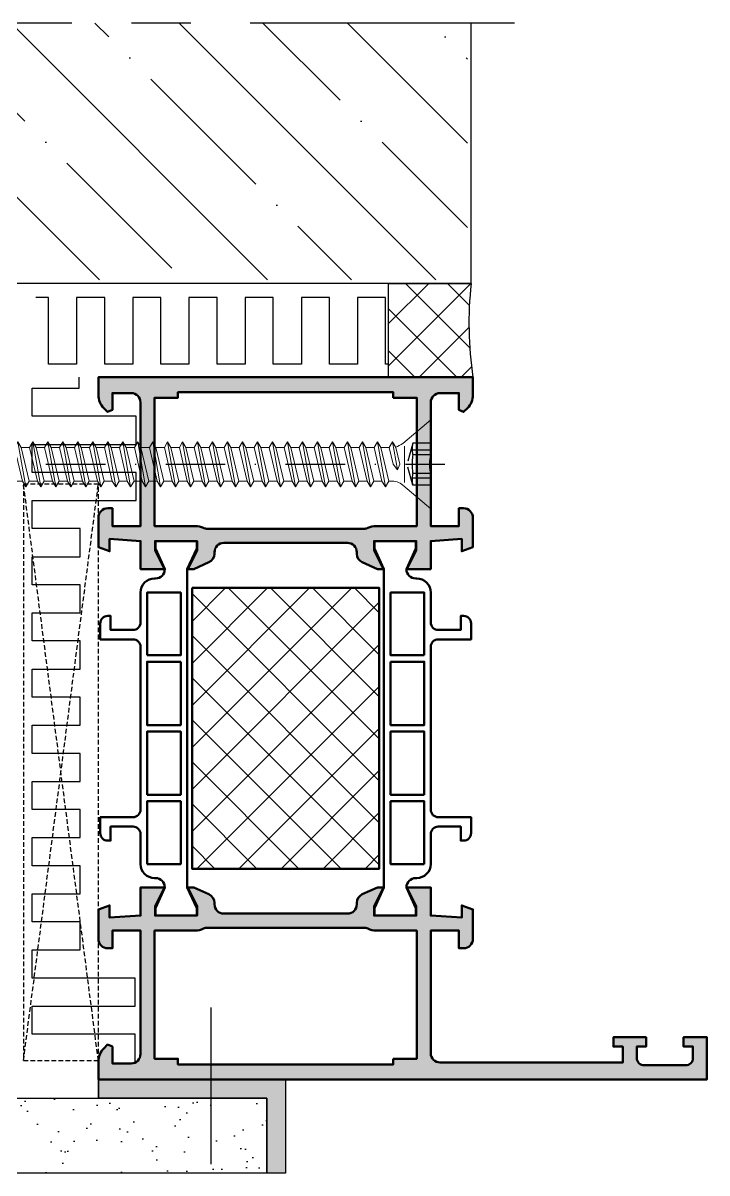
# Model space of a CAD drawing. Header units: millimetres. Extents: x -1598 to 10110, y -2803 to 662.
# Drawn here: x 2142.5 to 2215.5, y -754.1 to -631.3 of the extents above; entities that cross this region are included whole.
import ezdxf

# ---------------------------------------------------------------- set-up
doc = ezdxf.new("R2010")
doc.units = ezdxf.units.MM
doc.header["$PDMODE"] = 3
doc.header["$PDSIZE"] = -2
for name, pattern in [('ACDINTGL', [3, 2, -1]), ('CENTER', [50.800000000000004, 31.75, -6.35, 6.35, -6.35]), ('DASHDOT2', [12.7, 6.35, -3.175, 0, -3.175]), ('VERDECKT', [0.75, 0.5, -0.25])]:
    doc.linetypes.add(name, pattern=pattern)
for name, color, linetype, lineweight in [('AM_S', 80, 'Continuous', 50), ('AM_SP', 3, 'Continuous', 50), ('Cont3', 70, 'Continuous', 18), ('Docu-AM_8', 1, 'Continuous', 25)]:
    doc.layers.add(name, color=color, linetype=linetype, lineweight=lineweight)
for name, color, linetype in [('Cent4', 10, 'DASHDOT2'), ('CENT_12', 40, 'CENTER'), ('CENT_18', 3, 'CENTER'), ('CHide4', 10, 'ACDINTGL'), ('CONST18', 3, 'Continuous'), ('CONST25', 3, 'Continuous'), ('CONST35', 3, 'Continuous'), ('HIDE_18', 3, 'VERDECKT')]:
    doc.layers.add(name, color=color, linetype=linetype)

# ---------------------------------------------------------------- blocks, each defined once
blk = doc.blocks.new('B-4090112_docu_wos')
at = {"layer": 'Docu-AM_8'}
h = blk.add_hatch(dxfattribs=at)
h.set_pattern_fill('ANSI37', color=256, style=0)
h.set_pattern_definition([(45, (0, 0), (-2.245064030267288, 2.245064030267288), []), (135, (0, 0), (-2.245064030267288, -2.245064030267288), [])])
h.paths.add_polyline_path([(30, 0), (30, 19.99999999999999), (1.291895883200182e-15, 20), (0, 0)])
at = {"layer": 'AM_S'}
blk.add_lwpolyline([(30, 0), (0, 0), (1.291895883200182e-15, 20), (30, 19.99999999999999), (30, 0)], close=True, dxfattribs=at)
blk = doc.blocks.new('B-1311073_docu_wos')
at = {"layer": 'Docu-AM_8'}
h = blk.add_hatch(color=256, dxfattribs=at)
edge = h.paths.add_edge_path()
edge.add_line((20.49999999999999, 29.79999999999998), (20.49999999999998, 30.49999999999998))
edge.add_line((20.49999999999998, 30.49999999999998), (18.29999999999999, 29.49999999999997))
edge.add_line((18.29999999999999, 29.49999999999997), (17.49999999999998, 29.49999999999997))
edge.add_line((17.49999999999998, 29.49999999999997), (17.49999999999999, 33.89999999999998))
edge.add_line((17.49999999999999, 33.89999999999998), (18.29999999999999, 33.89999999999998))
edge.add_line((18.29999999999999, 33.89999999999998), (20.49999999999999, 32.89999999999998))
edge.add_line((20.49999999999999, 32.89999999999998), (20.49999999999999, 35.49999899999997))
edge.add_line((20.49999999999999, 35.49999899999997), (17.49999999999999, 35.49999999999983))
edge.add_line((17.49999999999999, 35.49999999999983), (17.27926256615403, 38.80000000000002))
edge.add_line((17.27926256615403, 38.80000000000002), (18.5856296013484, 38.80000000000001))
edge.add_line((18.5856296013484, 38.80000000000001), (18.14886532022895, 40.00000000000001))
edge.add_line((18.14886532022895, 40.00000000000001), (15, 40))
edge.add_arc((15, 39), 0.9999999999999999, 90, 180)
edge.add_line((14, 39), (14, 38.5))
edge.add_line((14, 38.5), (15.9, 38.5))
edge.add_line((15.9, 38.5), (15.9, 35.5))
edge.add_line((15.9, 35.5), (2.799999999999999, 35.5))
edge.add_arc((2.799999999999999, 36.5), 0.9999999999999999, 180, 270, ccw=False)
edge.add_line((1.799999999999999, 36.5), (1.799999999999999, 55.99999999999999))
edge.add_line((1.799999999999999, 55.99999999999999), (3.500000000000009, 55.99999999999999))
edge.add_line((3.500000000000009, 55.99999999999999), (3.500000000000002, 54.99999999999999))
edge.add_line((3.500000000000002, 54.99999999999999), (4.500000000000002, 54.99999999999999))
edge.add_line((4.500000000000002, 54.99999999999999), (4.500000000000002, 58.49999999999999))
edge.add_line((4.500000000000002, 58.49999999999999), (3.499999999999995, 58.49999999999999))
edge.add_line((3.499999999999995, 58.49999999999999), (3.500000000000002, 57.5))
edge.add_line((3.500000000000002, 57.5), (2.300000000000006, 57.49999999999999))
edge.add_arc((2.300000000000006, 58.3), 0.8000000000000043, 180, 270, ccw=False)
edge.add_line((1.500000000000002, 58.3), (1.500000000000002, 62.7))
edge.add_arc((2.299999999999992, 62.7), 0.79999999999999, 89.9999999999996, 180, ccw=False)
edge.add_line((2.299999999999998, 63.49999999999999), (3.500000000000002, 63.49999999999999))
edge.add_line((3.500000000000002, 63.49999999999999), (3.499999999999995, 62.49999999999999))
edge.add_line((3.499999999999995, 62.49999999999999), (4.500000000000002, 62.49999999999999))
edge.add_line((4.500000000000002, 62.49999999999999), (4.500000000000002, 65))
edge.add_line((4.500000000000002, 65), (1.77635683940025e-15, 65))
edge.add_line((1.868205349336302e-15, 65), (-4.97682981828674e-15, 0))
edge.add_line((-4.97682981828674e-15, 1.224646799147353e-16), (1.895836943965686, -2.220446049250313e-16))
edge.add_arc((1.895836943965686, 1.999999999999984), 1.999999999999984, 270, 314.999999999996)
edge.add_line((3.31005050633867, 0.5857864376268004), (3.712132034355945, 0.9878679656440175))
edge.add_line((3.712132034355945, 0.9878679656440175), (3.499999999999994, 1.5))
edge.add_line((3.499999999999994, 1.5), (1.699999999999983, 1.5))
edge.add_line((1.699999999999983, 1.5), (1.699999999999984, 3.5))
edge.add_arc((2.699999999999984, 3.5), 1, 90, 180, ccw=False)
edge.add_line((2.699999999999984, 4.5), (15.90000000000001, 4.5))
edge.add_line((15.90000000000001, 4.5), (15.89999999999997, 1.5))
edge.add_line((15.89999999999997, 1.5), (13.99999999999999, 1.5))
edge.add_line((13.99999999999999, 1.5), (13.99999999999999, 1))
edge.add_arc((14.99999999999999, 0.9999999999999999), 1, 180, 270)
edge.add_line((14.99999999999999, 0), (18.14886532022897, -7.129713486264677e-15))
edge.add_line((18.14886532022897, -7.129713486264677e-15), (18.58562960134843, 1.199999999999989))
edge.add_line((18.58562960134843, 1.199999999999989), (17.27926256615406, 1.199999999999982))
edge.add_line((17.27926256615406, 1.199999999999982), (17.50000000000001, 4.500000000000171))
edge.add_line((17.50000000000001, 4.500000000000171), (20.50000000000001, 4.500001000000026))
edge.add_line((20.50000000000001, 4.500001000000026), (20.50000000000001, 7.100000000000023))
edge.add_line((20.50000000000001, 7.100000000000023), (18.30000000000001, 6.100000000000023))
edge.add_line((18.30000000000001, 6.100000000000023), (17.50000000000001, 6.100000000000023))
edge.add_line((17.50000000000001, 6.100000000000023), (17.5, 10.50000000000003))
edge.add_line((17.5, 10.50000000000003), (18.30000000000001, 10.50000000000003))
edge.add_line((18.30000000000001, 10.50000000000003), (20.5, 9.500000000000021))
edge.add_line((20.5, 9.500000000000021), (20.50000000000001, 10.19999999999998))
edge.add_line((20.50000000000001, 10.19999999999998), (19.76645320713583, 11.81380294430118))
edge.add_arc((18.85608672967322, 11.4), 1.000000000000001, 24.44395478041648, 90)
edge.add_line((18.85608672967322, 12.4), (18.7, 12.4))
edge.add_arc((18.7, 13.4), 0.9999999999999999, 180, 270, ccw=False)
edge.add_line((17.7, 13.4), (17.7, 26.6))
edge.add_arc((18.7, 26.6), 1, 90, 180, ccw=False)
edge.add_line((18.7, 27.6), (18.85608672967322, 27.6))
edge.add_arc((18.85608672967322, 28.6), 0.9999999999999984, 270.0000000000002, 335.5560452195836)
edge.add_line((19.76645320713583, 28.18619705569882), (20.49999999999999, 29.79999999999998))
edge = h.paths.add_edge_path(flags=16)
edge.add_line((2.2, 31.5), (1.6, 31.5))
edge.add_line((1.6, 31.5), (1.6, 8.5))
edge.add_line((1.6, 8.5), (2.199999999999999, 8.5))
edge.add_line((2.199999999999999, 8.5), (2.199999999999999, 6))
edge.add_line((2.199999999999999, 6), (15.9, 5.999999999999998))
edge.add_line((15.9, 5.999999999999998), (15.89999999999999, 10.34999999999999))
edge.add_arc((17.95, 10.34999999999999), 2.050000000000011, 154.3743954472936, 180.0000000000001, ccw=False)
edge.add_arc((15.2, 11.6690905958273), 1, 334.3743954472938, 360)
edge.add_line((16.2, 11.6690905958273), (16.2, 28.33090940417272))
edge.add_arc((15.19999999999999, 28.33090940417271), 1.000000000000007, 2.035554996136636e-13, 25.62560455270624)
edge.add_arc((17.95, 29.65000000000002), 2.050000000000004, 179.9999999999999, 205.6256045527061, ccw=False)
edge.add_line((15.89999999999999, 29.65000000000002), (15.9, 34))
edge.add_line((15.9, 34), (2.199999999999999, 34))
edge.add_line((2.199999999999999, 34), (2.2, 31.5))
h = blk.add_hatch(color=256, dxfattribs=at)
edge = h.paths.add_edge_path()
edge.add_line((54.49999999999998, 10.2), (55.23354679286415, 11.81380294430117))
edge.add_arc((56.14391327032675, 11.39999999999999), 1.000000000000002, 450.00000000000125, 515.5560452195837, ccw=False)
edge.add_line((56.14391327032673, 12.39999999999999), (56.29999999999998, 12.4))
edge.add_arc((56.29999999999995, 13.4), 1.000000000000001, 270.0000000000013, 360)
edge.add_line((57.29999999999995, 13.4), (57.29999999999996, 26.6))
edge.add_arc((56.29999999999996, 26.6), 0.9999999999999996, 360, 450)
edge.add_line((56.29999999999996, 27.6), (56.14391327032676, 27.6))
edge.add_arc((56.14391327032676, 28.6), 0.9999999999999997, 204.4439547804164, 270.00000000000006, ccw=False)
edge.add_line((55.23354679286415, 28.18619705569882), (54.49999999999999, 29.79999999999998))
edge.add_line((54.49999999999999, 29.79999999999998), (54.49999999999999, 30.49999999999998))
edge.add_line((54.49999999999999, 30.49999999999998), (56.69999999999998, 29.49999999999997))
edge.add_line((56.69999999999998, 29.49999999999997), (57.49999999999999, 29.49999999999997))
edge.add_line((57.49999999999999, 29.49999999999997), (57.49999999999999, 33.89999999999998))
edge.add_line((57.49999999999999, 33.89999999999998), (56.69999999999998, 33.89999999999998))
edge.add_line((56.69999999999998, 33.89999999999998), (54.49999999999999, 32.89999999999998))
edge.add_line((54.49999999999999, 32.89999999999998), (54.49999999999999, 35.49999899999997))
edge.add_line((54.49999999999999, 35.49999899999997), (57.49999999999999, 35.49999999999983))
edge.add_line((57.49999999999999, 35.49999999999983), (57.72073743384594, 38.80000000000003))
edge.add_line((57.72073743384594, 38.80000000000003), (56.41437039865157, 38.80000000000001))
edge.add_line((56.41437039865157, 38.80000000000001), (56.85113467977102, 40.00000000000001))
edge.add_line((56.85113467977102, 40.00000000000001), (59.99999999999996, 40))
edge.add_arc((59.99999999999996, 39), 1, 360, 450, ccw=False)
edge.add_line((60.99999999999996, 39), (60.99999999999996, 38.5))
edge.add_line((60.99999999999996, 38.5), (59.09999999999998, 38.5))
edge.add_line((59.09999999999998, 38.5), (59.09999999999994, 35.5))
edge.add_line((59.09999999999994, 35.5), (72.29999999999997, 35.5))
edge.add_arc((72.29999999999997, 36.5), 0.9999999999999999, 270, 360)
edge.add_line((73.29999999999997, 36.5), (73.29999999999997, 38.5))
edge.add_line((73.29999999999997, 38.5), (71.49999999999996, 38.5))
edge.add_line((71.49999999999996, 38.5), (71.28786796564401, 39.01213203435598))
edge.add_line((71.28786796564401, 39.01213203435598), (71.68994949366129, 39.4142135623732))
edge.add_arc((73.10416305603427, 38.00000000000001), 1.999999999999983, 450, 494.999999999996, ccw=False)
edge.add_line((73.10416305603427, 40), (74.99999999999996, 40))
edge.add_line((74.99999999999996, 40), (74.99999999999996, 0))
edge.add_line((74.99999999999996, -2.664535259100376e-15), (73.10416305603427, -2.664535259100376e-15))
edge.add_arc((73.10416305603427, 1.99999999999998), 1.999999999999982, 225.000000000004, 269.99999999999994, ccw=False)
edge.add_line((71.68994949366127, 0.5857864376267985), (71.287867965644, 0.987867965644015))
edge.add_line((71.28786796564401, 0.987867965644015), (71.49999999999996, 1.499999999999997))
edge.add_line((71.49999999999996, 1.499999999999997), (73.29999999999997, 1.499999999999997))
edge.add_line((73.29999999999997, 1.499999999999997), (73.29999999999997, 3.499999999999997))
edge.add_arc((72.29999999999997, 3.499999999999997), 1, 360, 450)
edge.add_line((72.29999999999997, 4.499999999999997), (59.09999999999994, 4.500000000000001))
edge.add_line((59.09999999999994, 4.500000000000001), (59.09999999999998, 1.499999999999997))
edge.add_line((59.09999999999998, 1.499999999999997), (60.99999999999995, 1.499999999999997))
edge.add_line((60.99999999999996, 1.499999999999997), (60.99999999999996, 0.9999999999999973))
edge.add_arc((59.99999999999996, 0.9999999999999973), 1, 270, 360, ccw=False)
edge.add_line((59.99999999999996, -2.664535259100376e-15), (56.85113467977102, -9.769962616701378e-15))
edge.add_line((56.85113467977102, -9.769962616701378e-15), (56.41437039865157, 1.19999999999999))
edge.add_line((56.41437039865157, 1.19999999999999), (57.72073743384594, 1.199999999999975))
edge.add_line((57.72073743384594, 1.199999999999975), (57.49999999999999, 4.500000000000171))
edge.add_line((57.49999999999999, 4.500000000000171), (54.49999999999999, 4.500001000000027))
edge.add_line((54.49999999999999, 4.500001000000027), (54.49999999999999, 7.100000000000024))
edge.add_line((54.49999999999999, 7.100000000000024), (56.69999999999998, 6.100000000000024))
edge.add_line((56.69999999999998, 6.100000000000024), (57.49999999999999, 6.100000000000024))
edge.add_line((57.49999999999999, 6.100000000000024), (57.49999999999999, 10.50000000000003))
edge.add_line((57.49999999999999, 10.50000000000003), (56.69999999999998, 10.50000000000003))
edge.add_line((56.69999999999998, 10.50000000000003), (54.49999999999999, 9.500000000000014))
edge.add_line((54.49999999999999, 9.500000000000014), (54.49999999999998, 10.2))
edge = h.paths.add_edge_path(flags=0)
edge.add_line((72.79999999999995, 31.5), (73.39999999999996, 31.5))
edge.add_line((73.39999999999996, 31.5), (73.39999999999996, 8.5))
edge.add_line((73.39999999999996, 8.5), (72.79999999999995, 8.5))
edge.add_line((72.79999999999995, 8.5), (72.79999999999995, 6))
edge.add_line((72.79999999999995, 6.000000000000001), (59.09999999999995, 6.000000000000001))
edge.add_line((59.09999999999995, 6.000000000000001), (59.09999999999995, 10.35))
edge.add_arc((57.04999999999995, 10.35), 2.050000000000007, 359.9999999999999, 385.625604552706)
edge.add_arc((59.79999999999995, 11.6690905958273), 0.9999999999999996, 180, 205.6256045527062, ccw=False)
edge.add_line((58.79999999999995, 11.6690905958273), (58.79999999999995, 28.33090940417271))
edge.add_arc((59.79999999999997, 28.3309094041727), 1.000000000000012, 514.3743954472939, 539.9999999999998, ccw=False)
edge.add_arc((57.04999999999995, 29.65), 2.050000000000002, 334.3743954472941, 360.0000000000001)
edge.add_line((59.09999999999996, 29.65000000000001), (59.09999999999995, 34))
edge.add_line((59.09999999999995, 34), (72.79999999999995, 34))
edge.add_line((72.79999999999995, 34), (72.79999999999995, 31.5))
at = {"layer": 'AM_S'}
for points in [[(20.49999999999999, 29.79999999999998), (20.49999999999998, 30.49999999999998), (18.29999999999999, 29.49999999999997), (17.49999999999998, 29.49999999999997), (17.49999999999999, 33.89999999999998), (18.29999999999999, 33.89999999999998), (20.49999999999999, 32.89999999999998), (20.49999999999999, 35.49999899999997), (17.49999999999999, 35.49999999999983), (17.27926256615403, 38.80000000000002), (18.5856296013484, 38.80000000000001), (18.14886532022895, 40.00000000000001), (15, 40, 0.4142135623730951), (14, 39), (14, 38.5), (15.9, 38.5), (15.9, 35.5), (2.799999999999999, 35.5, -0.4142135623730951), (1.799999999999999, 36.5), (1.799999999999999, 55.99999999999999), (3.500000000000009, 55.99999999999999), (3.500000000000002, 54.99999999999999), (4.500000000000002, 54.99999999999999), (4.500000000000002, 58.49999999999999), (3.499999999999995, 58.49999999999999), (3.500000000000002, 57.5), (2.300000000000006, 57.49999999999999, -0.4142135623730951), (1.500000000000002, 58.3), (1.500000000000002, 62.7, -0.414213562373097), (2.299999999999998, 63.49999999999999), (3.500000000000002, 63.49999999999999), (3.499999999999995, 62.49999999999999), (4.500000000000002, 62.49999999999999), (4.500000000000002, 65), (1.868205349336302e-15, 65), (-4.97682981828674e-15, 1.224646799147353e-16), (1.895836943965686, -2.220446049250313e-16, 0.1989123673796397), (3.31005050633867, 0.5857864376268004), (3.712132034355945, 0.9878679656440175), (3.499999999999994, 1.5), (1.699999999999983, 1.5), (1.699999999999984, 3.5, -0.414213562373095), (2.699999999999984, 4.5), (15.90000000000001, 4.5), (15.89999999999997, 1.5), (13.99999999999999, 1.5), (13.99999999999999, 1, 0.4142135623730951), (14.99999999999999, 0), (18.14886532022897, -7.129713486264677e-15), (18.58562960134843, 1.199999999999989), (17.27926256615406, 1.199999999999982), (17.50000000000001, 4.500000000000171), (20.50000000000001, 4.500001000000026), (20.50000000000001, 7.100000000000023), (18.30000000000001, 6.100000000000023), (17.50000000000001, 6.100000000000023), (17.5, 10.50000000000003), (18.30000000000001, 10.50000000000003), (20.5, 9.500000000000021), (20.50000000000001, 10.19999999999998), (19.76645320713583, 11.81380294430118, 0.2941076150573533), (18.85608672967322, 12.4), (18.7, 12.4, -0.4142135623730951), (17.7, 13.4), (17.7, 26.6, -0.4142135623730951), (18.7, 27.6), (18.85608672967322, 27.6, 0.2941076150573534), (19.76645320713583, 28.18619705569882), (20.49999999999999, 29.79999999999998)], [(54.49999999999998, 10.2), (55.23354679286415, 11.81380294430117, -0.2941076150573475), (56.14391327032673, 12.39999999999999), (56.29999999999998, 12.4, 0.4142135623730883), (57.29999999999995, 13.4), (57.29999999999996, 26.6, 0.4142135623730953), (56.29999999999996, 27.6), (56.14391327032676, 27.6, -0.2941076150573539), (55.23354679286415, 28.18619705569882), (54.49999999999999, 29.79999999999998), (54.49999999999999, 30.49999999999998), (56.69999999999998, 29.49999999999997), (57.49999999999999, 29.49999999999997), (57.49999999999999, 33.89999999999998), (56.69999999999998, 33.89999999999998), (54.49999999999999, 32.89999999999998), (54.49999999999999, 35.49999899999997), (57.49999999999999, 35.49999999999983), (57.72073743384594, 38.80000000000003), (56.41437039865157, 38.80000000000001), (56.85113467977102, 40.00000000000001), (59.99999999999996, 40, -0.4142135623730949), (60.99999999999996, 39), (60.99999999999996, 38.5), (59.09999999999998, 38.5), (59.09999999999994, 35.5), (72.29999999999997, 35.5, 0.4142135623730951), (73.29999999999997, 36.5), (73.29999999999997, 38.5), (71.49999999999996, 38.5), (71.28786796564401, 39.01213203435598), (71.68994949366129, 39.4142135623732, -0.1989123673796397), (73.10416305603427, 40), (74.99999999999996, 40), (74.99999999999996, -2.664535259100376e-15), (73.10416305603427, -2.664535259100376e-15, -0.1989123673796396), (71.68994949366127, 0.5857864376267985), (71.28786796564401, 0.987867965644015), (71.49999999999996, 1.499999999999997), (73.29999999999997, 1.499999999999997), (73.29999999999997, 3.499999999999997, 0.4142135623730951), (72.29999999999997, 4.499999999999997), (59.09999999999994, 4.500000000000001), (59.09999999999998, 1.499999999999997), (60.99999999999996, 1.499999999999997), (60.99999999999996, 0.9999999999999973, -0.4142135623730951), (59.99999999999996, -2.664535259100376e-15), (56.85113467977102, -9.769962616701378e-15), (56.41437039865157, 1.19999999999999), (57.72073743384594, 1.199999999999975), (57.49999999999999, 4.500000000000171), (54.49999999999999, 4.500001000000027), (54.49999999999999, 7.100000000000024), (56.69999999999998, 6.100000000000024), (57.49999999999999, 6.100000000000024), (57.49999999999999, 10.50000000000003), (56.69999999999998, 10.50000000000003), (54.49999999999999, 9.500000000000014), (54.49999999999998, 10.2)], [(2.2, 31.5), (1.6, 31.5), (1.6, 8.5), (2.199999999999999, 8.5), (2.199999999999999, 6), (15.9, 5.999999999999998), (15.89999999999999, 10.34999999999999, -0.112281100065257), (16.1016393442623, 11.23660187588393, 0.1122811000652558), (16.2, 11.6690905958273), (16.2, 28.33090940417272, 0.112281100065255), (16.10163934426229, 28.7633981241161, -0.1122811000652554), (15.89999999999999, 29.65000000000002), (15.9, 34), (2.199999999999999, 34), (2.2, 31.5)], [(72.79999999999995, 31.5), (73.39999999999996, 31.5), (73.39999999999996, 8.5), (72.79999999999995, 8.5), (72.79999999999995, 6.000000000000001), (59.09999999999995, 6.000000000000001), (59.09999999999996, 10.35, 0.1122811000652553), (58.89836065573766, 11.23660187588392, -0.1122811000652559), (58.79999999999995, 11.6690905958273), (58.79999999999995, 28.33090940417271, -0.1122811000652545), (58.89836065573766, 28.76339812411609, 0.1122811000652546), (59.09999999999996, 29.65000000000001), (59.09999999999995, 34), (72.79999999999995, 34), (72.79999999999995, 31.5)]]:
    blk.add_lwpolyline(points, format="xyb", close=True, dxfattribs=at)
at = {"layer": 'AM_SP'}
for points in [[(54.5, 32.89999999999998), (54.5, 32.9497840575384), (56.5, 33.94999999999998), (57.49999999999999, 33.94999999999999), (57.49999999999999, 29.44999999999999), (56.50000000000001, 29.44999999999998), (54.5, 30.45021594246158), (54.5, 30.49999999999999), (20.49999999999998, 30.49999999999999), (20.49999999999998, 30.45021594246158), (18.49999999999996, 29.44999999999998), (17.49999999999999, 29.44999999999999), (17.49999999999999, 33.94999999999999), (18.49999999999998, 33.94999999999998), (20.49999999999998, 32.9497840575384), (20.49999999999998, 32.89999999999999, 0.4142135623730951), (21.49999999999998, 33.89999999999999), (21.49999999999998, 33.99999999999999, -0.4142135623730951), (22.99999999999998, 35.49999999999999), (26.19999999999997, 35.49999999999999, 0.4142135623730955), (26.99999999999997, 36.29999999999999), (26.99999999999997, 38.69999999999998), (25.49999999999997, 38.69999999999998), (25.49999999999997, 38.99999999999999, -0.4142135623730959), (26.29999999999997, 39.79999999999998), (27.99999999999997, 39.79999999999998), (27.99999999999997, 36.29999999999999, 0.4142135623730954), (28.79999999999997, 35.49999999999999), (46.19999999999996, 35.49999999999999, 0.4142135623730954), (46.99999999999996, 36.29999999999999), (46.99999999999997, 39.79999999999998), (48.69999999999996, 39.79999999999998, -0.4142135623730963), (49.49999999999996, 38.99999999999999), (49.49999999999998, 38.69999999999998), (47.99999999999996, 38.69999999999998), (47.99999999999997, 36.29999999999998, 0.414213562373095), (48.79999999999997, 35.49999999999999), (51.99999999999996, 35.49999999999999, -0.4142135623730951), (53.49999999999996, 33.99999999999999), (53.49999999999996, 33.89999999999999, 0.4142135623730951), (54.5, 32.89999999999998)], [(54.50000000000003, 7.100000000000014), (54.50000000000003, 7.050215942461598), (56.50000000000003, 6.050000000000018), (57.50000000000001, 6.050000000000014), (57.50000000000001, 10.55000000000001), (56.50000000000004, 10.55000000000002), (54.50000000000003, 9.549784057538425), (54.50000000000003, 9.500000000000014), (20.5, 9.500000000000014), (20.5, 9.549784057538425), (18.49999999999998, 10.55000000000002), (17.50000000000001, 10.55000000000001), (17.50000000000001, 6.050000000000014), (18.5, 6.050000000000018), (20.5, 7.050215942461598), (20.5, 7.100000000000009, -0.4142135623730951), (21.5, 6.100000000000009), (21.5, 6.000000000000014, 0.4142135623730951), (23, 4.500000000000014), (26.19999999999999, 4.500000000000014, -0.4142135623730955), (26.99999999999999, 3.700000000000013), (26.99999999999999, 1.300000000000018), (25.49999999999999, 1.300000000000016), (25.49999999999999, 1.000000000000014, 0.4142135623730959), (26.29999999999999, 0.2000000000000135), (27.99999999999999, 0.2000000000000171), (27.99999999999999, 3.700000000000013, -0.4142135623730954), (28.79999999999999, 4.500000000000012), (46.19999999999999, 4.500000000000012, -0.4142135623730954), (46.99999999999999, 3.700000000000013), (46.99999999999999, 0.2000000000000171), (48.69999999999998, 0.2000000000000135, 0.4142135623730963), (49.49999999999999, 1.000000000000014), (49.5, 1.300000000000017), (47.99999999999999, 1.300000000000018), (47.99999999999999, 3.700000000000014, -0.414213562373095), (48.8, 4.500000000000012), (51.99999999999999, 4.500000000000014, 0.4142135623730951), (53.49999999999999, 6.000000000000014), (53.49999999999999, 6.100000000000009, -0.4142135623730951), (54.50000000000003, 7.100000000000014)]]:
    blk.add_lwpolyline(points, format="xyb", close=True, dxfattribs=at)
for points in [[(22.99999999999996, 34.79999999999998), (29.69999999999996, 34.79999999999998), (29.69999999999997, 31.19999999999998), (22.99999999999996, 31.19999999999999), (22.99999999999996, 34.79999999999998)], [(30.39999999999997, 34.79999999999998), (37.14999999999996, 34.79999999999998), (37.14999999999997, 31.19999999999998), (30.39999999999996, 31.19999999999999), (30.39999999999997, 34.79999999999998)], [(44.59999999999997, 31.19999999999998), (37.84999999999997, 31.19999999999999), (37.84999999999997, 34.79999999999999), (44.59999999999997, 34.79999999999998), (44.59999999999997, 31.19999999999998)], [(45.29999999999997, 34.79999999999998), (51.99999999999997, 34.79999999999998), (51.99999999999997, 31.19999999999998), (45.29999999999997, 31.19999999999999), (45.29999999999997, 34.79999999999998)], [(22.99999999999999, 5.200000000000014), (29.69999999999999, 5.200000000000014), (29.69999999999999, 8.800000000000017), (22.99999999999999, 8.800000000000017), (22.99999999999999, 5.200000000000014)], [(30.39999999999999, 5.200000000000014), (37.14999999999999, 5.200000000000014), (37.14999999999999, 8.800000000000017), (30.39999999999998, 8.800000000000017), (30.39999999999999, 5.200000000000014)], [(44.59999999999999, 8.800000000000017), (37.84999999999999, 8.800000000000017), (37.84999999999999, 5.200000000000014), (44.59999999999999, 5.200000000000014), (44.59999999999999, 8.800000000000017)], [(45.29999999999998, 5.200000000000014), (51.99999999999999, 5.200000000000014), (51.99999999999999, 8.800000000000017), (45.3, 8.800000000000017), (45.29999999999998, 5.200000000000014)]]:
    blk.add_lwpolyline(points, close=True, dxfattribs=at)
blk = doc.blocks.new('ws4070165')
at = {"layer": 'Cent4'}
blk.add_line((0, -79.5), (0, 1.5), dxfattribs=at)
at = {"layer": 'CHide4'}
for points in [[(-2.249999999999857, -1.332267629550188e-14), (-2.249999999999886, -1.930217387990253)], [(-1.499999999999943, -0.05601941987039449), (-1.499999999999886, -1.986236807862794)], [(-0.9999999999999996, -1.332267629550188e-14), (-0.9999999999999996, -1.930217387990253)], [(1.000000000000057, -1.332267629550188e-14), (1.000000000000114, -1.930217387990253)], [(1.5, -0.05601941987042292), (1.5, -1.986236807859014)], [(2.25, -1.332267629550188e-14), (2.25, -1.930217387990253)], [(-2.249999999999886, -1.930217387990253), (1.141309269314661e-13, -2.533103070960279)], [(2.250000000000114, -1.930217387990253), (1.141309269314661e-13, -2.533103070960279)]]:
    blk.add_lwpolyline(points, dxfattribs=at)
for centre, radius, start, end in [((-1.624999999999886, 3.319043873157299), 3.377377271188834, 259.3356704769311, 280.664329523068), ((4.440892098500626e-16, 3.357625992317012), 3.50337727118889, 253.4149171095056, 286.5850828904944), ((1.625000000000029, 3.319043873157271), 3.377377271188834, 259.335670476932, 280.6643295230689), ((-1.624999999999886, 1.388826485167031), 3.377377271188834, 259.3356704769311, 280.664329523068), ((1.141309269314661e-13, 6.165633644761543), 8.157377271188835, 262.9584886271688, 277.0415113728308), ((1.625000000000114, 1.388826485167031), 3.377377271188834, 259.335670476932, 280.6643295230689)]:
    blk.add_arc(centre, radius, start, end, dxfattribs=at)
at = {"layer": 'Cont3'}
for p, q in [((1.789999999999992, -72.40982438968966), (1.789999999999992, -73.2939100558945)), ((-1.79000000000002, -73.25218366420545), (-1.79000000000002, -73.67855772335213)), ((-1.613103839807664, -74.10562283242027), (-1.79000000000002, -73.67855772335213)), ((-0.9754483904147451, -75.64505926646574), (-1.347040288628625, -74.74795706612989)), ((1.180452268242769, -75.1501361242742), (1.637967332569994, -74.04559705098545))]:
    blk.add_line(p, q, dxfattribs=at)
blk.add_lwpolyline([(1.791506459504063, -4.294779810694877, -0.1866109358450073), (2.234515558074037, -2.99783762078016), (4.750000000000057, 0), (-4.75, 0), (-2.234515558073895, -2.99783762078016, -0.116451869033302), (-1.841963321462217, -3.777817373427993)], format="xyb", dxfattribs=at)
for points in [[(3.845889592923868e-05, -3.320854022577862), (-1.790000000000006, -3.7478163357938), (-2.399999999999991, -4.099999999999454), (-1.790000000000006, -4.452183664205108), (-1.4210854715202e-14, -4.031004026947244), (0.6099999999999994, -3.569255788066982), (-0.0001459969333410527, -3.320778904475219)], [(-2.399999999999991, -4.099999999999454), (0.6099999999999994, -3.569255788066982)], [(1.932703840336302, -2.800000000000011), (-1.932703840336274, -2.800000000000011)], [(-2.400000000000006, -5.699999999998894), (2.409999999999968, -4.851867222791142)], [(-1.790000000000006, -4.452183664205108), (-1.790000000000006, -5.347816335793766)], [(-1.79000000000002, -4.452183664204526), (-1.79000000000002, -5.347816335793183)], [(1.791506459504077, -4.294779810695161), (1.791506459504077, -4.494779810694368)], [(-1.79000000000002, -6.052183664204549), (-1.79000000000002, -6.947816335793206)], [(1.791506459504035, -5.208954634888599), (1.791506459504035, -6.094779810693794)], [(-2.400000000000006, -7.299999999998917), (2.409999999999968, -6.451867222791165)], [(1.791506459504035, -6.808954634888622), (1.791506459504035, -7.694779810693817)], [(-2.400000000000006, -8.89999999999894), (2.409999999999968, -8.051867222791188)], [(-1.79000000000002, -7.652183664204571), (-1.79000000000002, -8.547816335793229)], [(1.791506459504035, -8.408954634888644), (1.791506459504035, -9.29477981069384)], [(-2.400000000000006, -10.49999999999896), (2.409999999999968, -9.65186722279121)], [(-1.79000000000002, -9.252183664204594), (-1.79000000000002, -10.14781633579325)], [(-1.79000000000002, -10.85218366420462), (-1.79000000000002, -11.74781633579327)], [(1.791506459504035, -10.00895463488867), (1.791506459504035, -10.89477981069386)], [(-2.400000000000006, -12.09999999999899), (2.409999999999968, -11.25186722279123)], [(1.791506459504035, -11.60895463488869), (1.791506459504035, -12.49477981069388)], [(-2.400000000000006, -13.69999999999901), (2.409999999999968, -12.85186722279126)], [(-1.79000000000002, -12.45218366420464), (-1.79000000000002, -13.3478163357933)], [(1.791506459504035, -13.20895463488871), (1.791506459504035, -14.09477981069391)], [(-2.400000000000006, -15.29999999999903), (2.409999999999968, -14.45186722279128)], [(-1.79000000000002, -14.05218366420466), (-1.79000000000002, -14.94781633579332)], [(-1.79000000000002, -15.65218366420468), (-1.79000000000002, -16.54781633579334)], [(1.791506459504035, -14.80895463488874), (1.791506459504035, -15.69477981069393)], [(-2.400000000000006, -16.89999999999905), (2.409999999999968, -16.0518672227913)], [(1.791506459504035, -16.40895463488876), (1.791506459504035, -17.29477981069395)], [(-2.400000000000006, -18.49999999999908), (2.409999999999968, -17.65186722279132)], [(-1.79000000000002, -17.25218366420471), (-1.79000000000002, -18.14781633579337)], [(1.791506459504035, -18.00895463488878), (1.791506459504035, -18.89477981069398)], [(-2.400000000000006, -20.0999999999991), (2.409999999999968, -19.25186722279135)], [(-1.79000000000002, -18.85218366420473), (-1.79000000000002, -19.74781633579339)], [(1.791506459504035, -19.6089546348888), (1.791506459504035, -20.494779810694)], [(-2.400000000000006, -21.69999999999912), (2.409999999999968, -20.85186722279137)], [(-1.79000000000002, -20.45218366420475), (-1.79000000000002, -21.34781633579341)], [(-1.79000000000002, -22.05218366420478), (-1.79000000000002, -22.94781633579343)], [(1.791506459504035, -21.20895463488883), (1.791506459504035, -22.09477981069402)], [(-2.400000000000006, -23.29999999999914), (2.409999999999968, -22.45186722279139)], [(1.791506459504035, -22.80895463488885), (1.791506459504035, -23.69477981069404)], [(-2.400000000000006, -24.89999999999917), (2.409999999999968, -24.05186722279142)], [(-1.79000000000002, -23.6521836642048), (-1.79000000000002, -24.54781633579346)], [(1.791506459504035, -24.40895463488887), (1.791506459504035, -25.29477981069407)], [(-2.400000000000006, -26.49999999999919), (2.409999999999968, -25.65186722279144)], [(-1.79000000000002, -25.25218366420482), (-1.79000000000002, -26.14781633579348)], [(-1.79000000000002, -26.85218366420484), (-1.79000000000002, -27.7478163357935)], [(1.791506459504035, -26.00895463488889), (1.791506459504035, -26.89477981069409)], [(-2.400000000000006, -28.09999999999921), (2.409999999999968, -27.25186722279146)], [(1.791506459504035, -27.60895463488892), (1.791506459504035, -28.49477981069411)], [(-2.400000000000006, -29.69999999999924), (2.409999999999968, -28.85186722279148)], [(-1.79000000000002, -28.45218366420487), (-1.79000000000002, -29.34781633579352)], [(1.791506459504035, -29.20895463488894), (1.791506459504035, -30.09477981069413)], [(-2.400000000000006, -31.29999999999926), (2.409999999999968, -30.45186722279151)], [(-1.79000000000002, -30.05218366420489), (-1.79000000000002, -30.94781633579355)], [(-1.79000000000002, -31.65218366420491), (-1.79000000000002, -32.54781633579357)], [(1.791506459504035, -30.80895463488896), (1.791506459504035, -31.69477981069416)], [(-2.400000000000006, -32.89999999999928), (2.409999999999968, -32.05186722279153)], [(1.791506459504035, -32.40895463488899), (1.791506459504035, -33.29477981069418)], [(-2.400000000000006, -34.4999999999993), (2.409999999999968, -33.65186722279155)], [(-1.79000000000002, -33.25218366420494), (-1.79000000000002, -34.14781633579359)], [(1.791506459504035, -34.00895463488901), (1.791506459504035, -34.8947798106942)], [(-2.400000000000006, -36.09999999999933), (2.409999999999968, -35.25186722279157)], [(-1.79000000000002, -34.85218366420496), (-1.79000000000002, -35.74781633579362)], [(1.791506459504035, -35.60895463488903), (1.791506459504035, -36.49477981069423)], [(-1.79000000000002, -36.45218366420498), (-1.79000000000002, -37.34781633579364)], [(-2.400000000000006, -37.69999999999935), (2.409999999999968, -36.8518672227916)], [(-1.79000000000002, -38.052183664205), (-1.79000000000002, -38.94781633579366)], [(1.791506459504035, -37.20895463488905), (1.791506459504035, -38.09477981069425)], [(-2.400000000000006, -39.29999999999937), (2.409999999999968, -38.45186722279162)], [(1.791506459504035, -38.80895463488908), (1.791506459504035, -39.69477981069427)], [(-2.400000000000006, -40.89999999999939), (2.409999999999968, -40.05186722279164)], [(-1.79000000000002, -39.65218366420503), (-1.79000000000002, -40.54781633579368)], [(1.791506459504035, -40.4089546348891), (1.791506459504035, -41.29477981069429)], [(-2.400000000000006, -42.49999999999942), (2.409999999999968, -41.65186722279167)], [(-1.79000000000002, -41.25218366420505), (-1.79000000000002, -42.14781633579371)], [(-1.79000000000002, -42.85218366420507), (-1.79000000000002, -43.74781633579373)], [(1.791506459504035, -42.00895463488912), (1.791506459504035, -42.89477981069432)], [(-2.400000000000006, -44.09999999999944), (2.409999999999968, -43.25186722279169)], [(1.791506459504035, -43.60895463488914), (1.791506459504035, -44.49477981069434)], [(-2.400000000000006, -45.69999999999946), (2.409999999999968, -44.85186722279171)], [(-1.79000000000002, -44.45218366420509), (-1.79000000000002, -45.34781633579375)], [(1.791506459504035, -45.20895463488917), (1.791506459504035, -46.09477981069436)], [(-2.400000000000006, -47.29999999999949), (2.409999999999968, -46.45186722279173)], [(-1.79000000000002, -46.05218366420512), (-1.79000000000002, -46.94781633579377)], [(-1.79000000000002, -47.65218366420514), (-1.79000000000002, -48.5478163357938)], [(1.791506459504049, -46.80895463488919), (1.791506459504035, -47.69477981069438)], [(-2.400000000000006, -48.89999999999951), (2.409999999999968, -48.05186722279176)], [(1.791506459504049, -48.40895463488921), (1.791506459504035, -49.29477981069441)], [(-2.400000000000006, -50.49999999999953), (2.409999999999968, -49.65186722279178)], [(-1.79000000000002, -49.25218366420516), (-1.79000000000002, -50.14781633579382)], [(1.791506459504049, -50.00895463488924), (1.791506459504035, -50.89477981069443)], [(-2.400000000000006, -52.09999999999955), (2.409999999999968, -51.2518672227918)], [(-1.79000000000002, -50.85218366420519), (-1.79000000000002, -51.74781633579384)], [(-1.79000000000002, -52.45218366420521), (-1.79000000000002, -53.34781633579387)], [(1.789999999999992, -51.60982438968942), (1.789999999999992, -52.49391005589426)], [(-2.400000000000006, -53.69999999999958), (2.409999999999968, -52.85186722279182)], [(1.789999999999992, -53.20982438968944), (1.789999999999992, -54.09391005589428)], [(-2.400000000000006, -55.2999999999996), (2.409999999999968, -54.45186722279185)], [(-1.79000000000002, -54.05218366420523), (-1.79000000000002, -54.94781633579389)], [(1.789999999999992, -54.80982438968947), (1.789999999999992, -55.69391005589431)], [(-2.400000000000006, -56.89999999999962), (2.409999999999968, -56.05186722279187)], [(-1.79000000000002, -55.65218366420525), (-1.79000000000002, -56.54781633579391)], [(1.789999999999992, -56.40982438968949), (1.789999999999992, -57.29391005589433)], [(-2.400000000000006, -58.49999999999964), (2.409999999999968, -57.65186722279189)], [(-1.79000000000002, -57.25218366420528), (-1.79000000000002, -58.14781633579393)], [(-1.79000000000002, -58.8521836642053), (-1.79000000000002, -59.74781633579396)], [(1.789999999999992, -58.00982438968951), (1.789999999999992, -58.89391005589435)], [(-2.400000000000006, -60.09999999999967), (2.409999999999968, -59.25186722279192)], [(1.789999999999992, -59.60982438968954), (1.789999999999992, -60.49391005589437)], [(-2.400000000000006, -61.69999999999969), (2.409999999999968, -60.85186722279194)], [(-1.79000000000002, -60.45218366420532), (-1.79000000000002, -61.34781633579398)], [(1.789999999999992, -61.20982438968956), (1.789999999999992, -62.0939100558944)], [(-2.400000000000006, -63.29999999999971), (2.409999999999968, -62.45186722279196)], [(-1.79000000000002, -62.05218366420534), (-1.79000000000002, -62.947816335794)], [(-1.79000000000002, -63.65218366420537), (-1.79000000000002, -64.54781633579402)], [(1.789999999999992, -62.80982438968958), (1.789999999999992, -63.69391005589442)], [(-2.400000000000006, -64.89999999999974), (2.409999999999968, -64.05186722279198)], [(1.789999999999992, -64.4098243896896), (1.789999999999992, -65.29391005589444)], [(-2.400000000000006, -66.49999999999976), (2.409999999999968, -65.651867222792)], [(-1.79000000000002, -65.25218366420539), (-1.79000000000002, -66.14781633579405)], [(1.789999999999992, -66.00982438968963), (1.789999999999992, -66.89391005589447)], [(-2.400000000000006, -68.09999999999972), (2.409999999999968, -67.25186722279197)], [(-1.79000000000002, -66.85218366420541), (-1.79000000000002, -67.74781633579407)], [(-1.79000000000002, -68.45218366420538), (-1.79000000000002, -69.34781633579404)], [(1.789999999999992, -67.60982438968959), (1.789999999999992, -68.49391005589443)], [(-2.400000000000006, -69.69999999999975), (2.409999999999968, -68.851867222792)], [(1.789999999999992, -69.20982438968962), (1.789999999999992, -70.09391005589445)], [(-2.400000000000006, -71.29999999999977), (2.409999999999968, -70.45186722279202)], [(-1.79000000000002, -70.0521836642054), (-1.79000000000002, -70.94781633579406)], [(1.789999999999992, -70.80982438968964), (1.789999999999992, -71.69391005589448)], [(-2.400000000000006, -72.89999999999979), (2.409999999999968, -72.05186722279204)], [(-1.79000000000002, -71.65218366420542), (-1.79000000000002, -72.54781633579408)], [(-2.129745309558766, -74.45234680641195), (2.409999999999968, -73.65186722279206)], [(-1.502585629176211, -75.96644421256521), (1.739368305670383, -75.39480026363779)], [(0.9159305740027268, -75.78874798605041), (-2.842170943040401e-14, -77.99999999999999), (-0.7267659718505276, -76.24543173408722)]]:
    blk.add_lwpolyline(points, dxfattribs=at)
for points in [[(1.789999999999992, -5.209824389688762), (2.409999999999968, -4.851867222791142), (1.789999999999992, -4.493910055893579), (-1.79000000000002, -5.34781633579324), (-2.400000000000006, -5.699999999998894), (-1.79000000000002, -6.052183664204549)], [(1.789999999999992, -6.809824389688785), (2.409999999999968, -6.451867222791165), (1.789999999999992, -6.093910055893602), (-1.79000000000002, -6.947816335793263), (-2.400000000000006, -7.299999999998917), (-1.79000000000002, -7.652183664204571)], [(1.789999999999992, -8.409824389688808), (2.409999999999968, -8.051867222791188), (1.789999999999992, -7.693910055893625), (-1.79000000000002, -8.547816335793286), (-2.400000000000006, -8.89999999999894), (-1.79000000000002, -9.252183664204594)], [(1.789999999999992, -10.00982438968883), (2.409999999999968, -9.65186722279121), (1.789999999999992, -9.293910055893647), (-1.79000000000002, -10.14781633579331), (-2.400000000000006, -10.49999999999896), (-1.79000000000002, -10.85218366420462)], [(1.789999999999992, -11.60982438968885), (2.409999999999968, -11.25186722279123), (1.789999999999992, -10.89391005589367), (-1.79000000000002, -11.74781633579333), (-2.400000000000006, -12.09999999999899), (-1.79000000000002, -12.45218366420464)], [(1.789999999999992, -13.20982438968888), (2.409999999999968, -12.85186722279126), (1.789999999999992, -12.49391005589369), (-1.79000000000002, -13.34781633579335), (-2.400000000000006, -13.69999999999901), (-1.79000000000002, -14.05218366420466)], [(1.789999999999992, -14.8098243896889), (2.409999999999968, -14.45186722279128), (1.789999999999992, -14.09391005589372), (-1.79000000000002, -14.94781633579338), (-2.400000000000006, -15.29999999999903), (-1.79000000000002, -15.65218366420468)], [(1.789999999999992, -16.40982438968892), (2.409999999999968, -16.0518672227913), (1.789999999999992, -15.69391005589374), (-1.79000000000002, -16.5478163357934), (-2.400000000000006, -16.89999999999905), (-1.79000000000002, -17.25218366420471)], [(1.789999999999992, -18.00982438968894), (2.409999999999968, -17.65186722279132), (1.789999999999992, -17.29391005589376), (-1.79000000000002, -18.14781633579342), (-2.400000000000006, -18.49999999999908), (-1.79000000000002, -18.85218366420473)], [(1.789999999999992, -19.60982438968897), (2.409999999999968, -19.25186722279135), (1.789999999999992, -18.89391005589378), (-1.79000000000002, -19.74781633579344), (-2.400000000000006, -20.0999999999991), (-1.79000000000002, -20.45218366420475)], [(1.789999999999992, -21.20982438968899), (2.409999999999968, -20.85186722279137), (1.789999999999992, -20.49391005589381), (-1.79000000000002, -21.34781633579347), (-2.400000000000006, -21.69999999999912), (-1.79000000000002, -22.05218366420478)], [(1.789999999999992, -22.80982438968901), (2.409999999999968, -22.45186722279139), (1.789999999999992, -22.09391005589383), (-1.79000000000002, -22.94781633579349), (-2.400000000000006, -23.29999999999914), (-1.79000000000002, -23.6521836642048)], [(1.789999999999992, -24.40982438968904), (2.409999999999968, -24.05186722279142), (1.789999999999992, -23.69391005589385), (-1.79000000000002, -24.54781633579351), (-2.400000000000006, -24.89999999999917), (-1.79000000000002, -25.25218366420482)], [(1.789999999999992, -26.00982438968906), (2.409999999999968, -25.65186722279144), (1.789999999999992, -25.29391005589387), (-1.79000000000002, -26.14781633579354), (-2.400000000000006, -26.49999999999919), (-1.79000000000002, -26.85218366420484)], [(1.789999999999992, -27.60982438968908), (2.409999999999968, -27.25186722279146), (1.789999999999992, -26.8939100558939), (-1.79000000000002, -27.74781633579356), (-2.400000000000006, -28.09999999999921), (-1.79000000000002, -28.45218366420487)], [(1.789999999999992, -29.2098243896891), (2.409999999999968, -28.85186722279148), (1.789999999999992, -28.49391005589392), (-1.79000000000002, -29.34781633579358), (-2.400000000000006, -29.69999999999924), (-1.79000000000002, -30.05218366420489)], [(1.789999999999992, -30.80982438968913), (2.409999999999968, -30.45186722279151), (1.789999999999992, -30.09391005589394), (-1.79000000000002, -30.9478163357936), (-2.400000000000006, -31.29999999999926), (-1.79000000000002, -31.65218366420491)], [(1.789999999999992, -32.40982438968915), (2.409999999999968, -32.05186722279153), (1.789999999999992, -31.69391005589397), (-1.79000000000002, -32.54781633579363), (-2.400000000000006, -32.89999999999928), (-1.79000000000002, -33.25218366420494)], [(1.789999999999992, -34.00982438968917), (2.409999999999968, -33.65186722279155), (1.789999999999992, -33.29391005589399), (-1.79000000000002, -34.14781633579365), (-2.400000000000006, -34.4999999999993), (-1.79000000000002, -34.85218366420496)], [(1.789999999999992, -35.60982438968919), (2.409999999999968, -35.25186722279157), (1.789999999999992, -34.89391005589401), (-1.79000000000002, -35.74781633579367), (-2.400000000000006, -36.09999999999933), (-1.79000000000002, -36.45218366420498)], [(1.789999999999992, -37.20982438968922), (2.409999999999968, -36.8518672227916), (1.789999999999992, -36.49391005589403), (-1.79000000000002, -37.34781633579369), (-2.400000000000006, -37.69999999999935), (-1.79000000000002, -38.052183664205)], [(1.789999999999992, -38.80982438968924), (2.409999999999968, -38.45186722279162), (1.789999999999992, -38.09391005589406), (-1.79000000000002, -38.94781633579372), (-2.400000000000006, -39.29999999999937), (-1.79000000000002, -39.65218366420503)], [(1.789999999999992, -40.40982438968926), (2.409999999999968, -40.05186722279164), (1.789999999999992, -39.69391005589408), (-1.79000000000002, -40.54781633579374), (-2.400000000000006, -40.89999999999939), (-1.79000000000002, -41.25218366420505)], [(1.789999999999992, -42.00982438968929), (2.409999999999968, -41.65186722279167), (1.789999999999992, -41.2939100558941), (-1.79000000000002, -42.14781633579376), (-2.400000000000006, -42.49999999999942), (-1.79000000000002, -42.85218366420507)], [(1.789999999999992, -43.60982438968931), (2.409999999999968, -43.25186722279169), (1.789999999999992, -42.89391005589412), (-1.79000000000002, -43.74781633579379), (-2.400000000000006, -44.09999999999944), (-1.79000000000002, -44.45218366420509)], [(1.789999999999992, -45.20982438968933), (2.409999999999968, -44.85186722279171), (1.789999999999992, -44.49391005589415), (-1.79000000000002, -45.34781633579381), (-2.400000000000006, -45.69999999999946), (-1.79000000000002, -46.05218366420512)], [(1.789999999999992, -46.80982438968935), (2.409999999999968, -46.45186722279173), (1.789999999999992, -46.09391005589417), (-1.79000000000002, -46.94781633579383), (-2.400000000000006, -47.29999999999949), (-1.79000000000002, -47.65218366420514)], [(1.789999999999992, -48.40982438968938), (2.409999999999968, -48.05186722279176), (1.789999999999992, -47.69391005589419), (-1.79000000000002, -48.54781633579385), (-2.400000000000006, -48.89999999999951), (-1.79000000000002, -49.25218366420516)], [(1.789999999999992, -50.0098243896894), (2.409999999999968, -49.65186722279178), (1.789999999999992, -49.29391005589422), (-1.79000000000002, -50.14781633579388), (-2.400000000000006, -50.49999999999953), (-1.79000000000002, -50.85218366420519)], [(1.789999999999992, -51.60982438968942), (2.409999999999968, -51.2518672227918), (1.789999999999992, -50.89391005589424), (-1.79000000000002, -51.7478163357939), (-2.400000000000006, -52.09999999999955), (-1.79000000000002, -52.45218366420521)], [(1.789999999999992, -53.20982438968944), (2.409999999999968, -52.85186722279182), (1.789999999999992, -52.49391005589426), (-1.79000000000002, -53.34781633579392), (-2.400000000000006, -53.69999999999958), (-1.79000000000002, -54.05218366420523)], [(1.789999999999992, -54.80982438968947), (2.409999999999968, -54.45186722279185), (1.789999999999992, -54.09391005589428), (-1.79000000000002, -54.94781633579395), (-2.400000000000006, -55.2999999999996), (-1.79000000000002, -55.65218366420525)], [(1.789999999999992, -56.40982438968949), (2.409999999999968, -56.05186722279187), (1.789999999999992, -55.69391005589431), (-1.79000000000002, -56.54781633579397), (-2.400000000000006, -56.89999999999962), (-1.79000000000002, -57.25218366420528)], [(1.789999999999992, -58.00982438968951), (2.409999999999968, -57.65186722279189), (1.789999999999992, -57.29391005589433), (-1.79000000000002, -58.14781633579399), (-2.400000000000006, -58.49999999999964), (-1.79000000000002, -58.8521836642053)], [(1.789999999999992, -59.60982438968954), (2.409999999999968, -59.25186722279192), (1.789999999999992, -58.89391005589435), (-1.79000000000002, -59.74781633579401), (-2.400000000000006, -60.09999999999967), (-1.79000000000002, -60.45218366420532)], [(1.789999999999992, -61.20982438968956), (2.409999999999968, -60.85186722279194), (1.789999999999992, -60.49391005589437), (-1.79000000000002, -61.34781633579404), (-2.400000000000006, -61.69999999999969), (-1.79000000000002, -62.05218366420534)], [(1.789999999999992, -62.80982438968958), (2.409999999999968, -62.45186722279196), (1.789999999999992, -62.0939100558944), (-1.79000000000002, -62.94781633579406), (-2.400000000000006, -63.29999999999971), (-1.79000000000002, -63.65218366420537)], [(1.789999999999992, -64.4098243896896), (2.409999999999968, -64.05186722279198), (1.789999999999992, -63.69391005589442), (-1.79000000000002, -64.54781633579408), (-2.400000000000006, -64.89999999999974), (-1.79000000000002, -65.25218366420539)], [(1.789999999999992, -66.00982438968963), (2.409999999999968, -65.651867222792), (1.789999999999992, -65.29391005589444), (-1.79000000000002, -66.1478163357941), (-2.400000000000006, -66.49999999999976), (-1.79000000000002, -66.85218366420541)], [(1.789999999999992, -67.60982438968959), (2.409999999999968, -67.25186722279197), (1.789999999999992, -66.89391005589441), (-1.79000000000002, -67.74781633579407), (-2.400000000000006, -68.09999999999972), (-1.79000000000002, -68.45218366420538)], [(1.789999999999992, -69.20982438968962), (2.409999999999968, -68.851867222792), (1.789999999999992, -68.49391005589443), (-1.79000000000002, -69.34781633579409), (-2.400000000000006, -69.69999999999975), (-1.79000000000002, -70.0521836642054)], [(1.789999999999992, -70.80982438968964), (2.409999999999968, -70.45186722279202), (1.789999999999992, -70.09391005589445), (-1.79000000000002, -70.94781633579412), (-2.400000000000006, -71.29999999999977), (-1.79000000000002, -71.65218366420542)], [(1.789999999999992, -72.40982438968966), (2.409999999999968, -72.05186722279204), (1.789999999999992, -71.69391005589448), (-1.79000000000002, -72.54781633579414), (-2.400000000000006, -72.89999999999979), (-1.79000000000002, -73.25218366420545)], [(1.637967332569995, -74.04559705098545), (2.409999999999968, -73.65186722279206), (1.789999999999992, -73.2939100558945), (-1.613103839807667, -74.10562283242025), (-2.129745309558766, -74.45234680641195), (-1.347040288628621, -74.7479570661299)], [(1.180452268242769, -75.1501361242742), (1.739368305670383, -75.39480026363779), (0.915930574002724, -75.78874798605041), (-0.7267659718505303, -76.24543173408722), (-1.502585629176211, -75.96644421256521), (-0.9754483904147443, -75.64505926646574)]]:
    blk.add_lwpolyline(points, close=True, dxfattribs=at)

msp = doc.modelspace()

# ---------------------------------------------------------------- hatches: boundary and pattern name
at = {"layer": 'CONST25'}
h = msp.add_hatch(dxfattribs=at)
h.set_pattern_fill('ANSI35', color=256, scale=2, angle=90, style=0)
h.set_pattern_definition([(135, (1900.164897177063, -1144.668900315588), (-8.980256121069154, -8.980256121069152), []), (135, (1900.164897177063, -1135.688640315588), (-8.980256121069154, -8.980256121069152), [15.875, -3.175, 0, -3.175])])
h.paths.add_polyline_path([(2107.409893440067, -658.7239896387941), (2189.914443032303, -658.7239896387941), (2189.914443032303, -631.2932967910397), (2014.336288872865, -631.2932967910397), (2014.336288872865, -658.7239896387941)])
h = msp.add_hatch(dxfattribs=at)
h.set_pattern_fill('ANSI37', color=256, style=0)
h.set_pattern_definition([(45, (1897.174551191805, -925.2909571186296), (-2.245064030267288, 2.245064030267288), []), (135, (1897.174551191805, -925.2909571186296), (-2.245064030267288, -2.245064030267288), [])])
h.paths.add_polyline_path([(2190.314443032303, -659.1239896387938), (2181.509893440068, -659.1239896387938), (2181.509893440068, -669.1239896387938), (2190.509893440068, -669.1239896387938, -0.0631413629826289)])
at = {"layer": 'CONST35'}
msp.add_hatch(color=256, dxfattribs=at).paths.add_polyline_path([(2170.509893440068, -744.1239896387938), (2150.509895429906, -744.1239896387938), (2150.509893440068, -746.1239896387938), (2168.509893440068, -746.1239896387938), (2168.509893440068, -754.1239896387938), (2170.509893440068, -754.1239896387938)])
h = msp.add_hatch(dxfattribs=at)
h.set_pattern_fill('AR-SAND', color=256, scale=0.1, angle=90, style=0)
h.set_pattern_definition([(127.5, (1893.26803119719, -1075.938493459551), (-4.894132373293424, -0.1600031295984043), [0, -3.860800000000001, 0, -4.318000000000001, 0, -4.1275]), (97.49999999999993, (1893.26803119719, -1075.938493459551), (-7.168251005683543, 4.495232831380027), [0, -2.0828, 0, -3.4798, 0, -1.3335]), (57.49999999999999, (1893.26803119719, -1079.062693459551), (-0.01437184678545643, 7.90992370241458), [0, -1.269999999999999, 0, -4.571999999999995, 0, -5.968999999999995]), (47.5, (1893.26803119719, -1079.062693459551), (-2.229293232572162, 7.635564524722972), [0, -0.635, 0, -2.9972, 0, -3.429])])
h.paths.add_polyline_path([(2168.509893440068, -754.1239896387938), (2014.335842038266, -754.1239896387938), (2014.335842038266, -746.1239896387938), (2168.509893440068, -746.1239896387938)])

# ---------------------------------------------------------------- linework, layer by layer
at = {"layer": 'CENT_12'}
msp.add_lwpolyline([(2162.509893440068, -736.4643601602534), (2162.510345536019, -753.1756661903469)], dxfattribs=at)
at = {"layer": 'CENT_18'}
msp.add_line((2014.336288872865, -631.2932967910397), (2194.9408384651, -631.2932967910397), dxfattribs=at)
at = {"layer": 'CONST18'}
for points in [[(2181.509893440068, -667.7248085557226), (2181.186262525141, -667.7248085557226), (2181.186262525141, -660.6190657311076), (2178.186262525141, -660.6190657311076), (2178.186262525141, -667.7248085557226), (2175.186262525141, -667.7248085557226), (2175.186262525141, -660.6190657311076), (2172.186262525141, -660.6190657311076), (2172.186262525141, -667.7248085557226), (2169.186262525141, -667.7248085557226), (2169.186262525141, -660.6190657311076), (2166.186262525141, -660.6190657311076), (2166.186262525141, -667.7248085557226), (2163.186262525141, -667.7248085557226), (2163.186262525141, -660.6190657311076), (2160.186262525141, -660.6190657311076), (2160.186262525141, -667.7248085557226), (2157.186262525141, -667.7248085557226), (2157.186262525141, -660.6190657311076), (2154.186262525141, -660.6190657311076), (2154.186262525141, -667.7248085557226), (2151.186262525141, -667.7248085557226), (2151.186262525141, -660.6190657311076), (2148.186262525141, -660.6190657311076), (2148.186262525141, -667.7248085557226), (2145.186262525141, -667.7248085557226), (2145.186262525141, -660.6190657311076), (2143.836288872865, -660.6190657311076)], [(2154.447123871755, -742.300690128603), (2154.447123871755, -739.300690128603), (2143.447123871755, -739.300690128603), (2143.447123871755, -736.300690128603), (2154.447123871755, -736.300690128603), (2154.447123871755, -733.300690128603), (2143.447123871755, -733.300690128603), (2143.447123871755, -730.300690128603), (2148.55286669637, -730.300690128603), (2148.55286669637, -727.300690128603), (2143.447123871755, -727.300690128603), (2143.447123871755, -724.300690128603), (2148.55286669637, -724.300690128603), (2148.55286669637, -721.300690128603), (2143.447123871755, -721.300690128603), (2143.447123871755, -718.300690128603), (2148.55286669637, -718.300690128603), (2148.55286669637, -715.300690128603), (2143.447123871755, -715.300690128603), (2143.447123871755, -712.300690128603), (2148.55286669637, -712.300690128603), (2148.55286669637, -709.300690128603), (2143.447123871755, -709.300690128603), (2143.447123871755, -706.300690128603), (2148.55286669637, -706.300690128603), (2148.55286669637, -703.300690128603), (2143.447123871755, -703.300690128603), (2143.447123871755, -700.300690128603), (2148.55286669637, -700.300690128603), (2148.55286669637, -697.300690128603), (2143.447123871755, -697.300690128603), (2143.447123871755, -694.300690128603), (2148.55286669637, -694.300690128603), (2148.55286669637, -691.300690128603), (2143.447123871755, -691.300690128603), (2143.447123871755, -688.300690128603), (2148.55286669637, -688.300690128603), (2148.55286669637, -685.300690128603), (2143.447123871755, -685.300690128603), (2143.447123871755, -682.300690128603), (2154.55286669637, -682.300690128603), (2154.55286669637, -679.300690128603), (2143.447123871755, -679.300690128603), (2143.447123871755, -676.300690128603), (2154.55286669637, -676.300690128603), (2154.55286669637, -673.300690128603), (2143.447123871755, -673.300690128603), (2143.447123871755, -670.300690128603), (2148.447123871755, -670.300690128603), (2148.447123871755, -669.1239896387938)]]:
    msp.add_lwpolyline(points, dxfattribs=at)
at = {"layer": 'CONST35'}
for q in [(2190.314443032303, -631.2932967910397), (2014.336288872865, -659.1239896387938)]:
    msp.add_line((2190.314443032303, -659.1239896387938), q, dxfattribs=at)
msp.add_lwpolyline([(2181.509893440068, -659.1239896387938), (2190.314443032303, -659.1239896387938, 0.06314136298262917), (2190.509893440068, -669.1239896387938), (2181.509893440068, -669.1239896387938)], format="xyb", close=True, dxfattribs=at)
msp.add_lwpolyline([(2150.509893440068, -744.1239896387938), (2170.509893440068, -744.1239896387938), (2170.509893440068, -754.1239896387938), (2168.509893440068, -754.1239896387938), (2168.509893440068, -746.1239896387938), (2150.509893440068, -746.1239896387938), (2150.509895428838, -744.1250634727708), (2150.509893440068, -746.1239896387938)], dxfattribs=at)
msp.add_lwpolyline([(2168.509893440068, -754.1239896387938), (2014.335842038266, -754.1239896387938), (2014.335842038266, -746.1239896387938), (2168.509893440068, -746.1239896387938)], close=True, dxfattribs=at)
at = {"layer": 'Defpoints', "color": 0, "linetype": 'ByBlock'}
msp.add_point((2150.510340274666, -746.128518525044), dxfattribs=at)
at = {"layer": 'HIDE_18', "color": 3}
for p, q in [((2150.510340274666, -742.123968932809), (2142.509893440068, -680.5387791069475)), ((2142.509893440068, -742.123968932809), (2150.509893440068, -680.5387791069475))]:
    msp.add_line(p, q, dxfattribs=at)
msp.add_lwpolyline([(2150.510340274666, -742.123968932809), (2150.509893440068, -680.5387791069475), (2142.509893440068, -680.5387791069475), (2142.509893440068, -742.123968932809)], close=True, dxfattribs=at)

# ---------------------------------------------------------------- block references
at = {"xscale": -1, "rotation": 270}
for name, p in [('B-1311073_docu_wos', (2150.509893440068, -744.1239896387938)), ('B-4090112_docu_wos', (2160.509893440068, -721.6239896387938))]:
    msp.add_blockref(name, p, dxfattribs=at)
at = {"rotation": 270}
msp.add_blockref('ws4070165', (2186.009893440068, -678.423989638794), dxfattribs=at)

doc.saveas('drawing.dxf')
